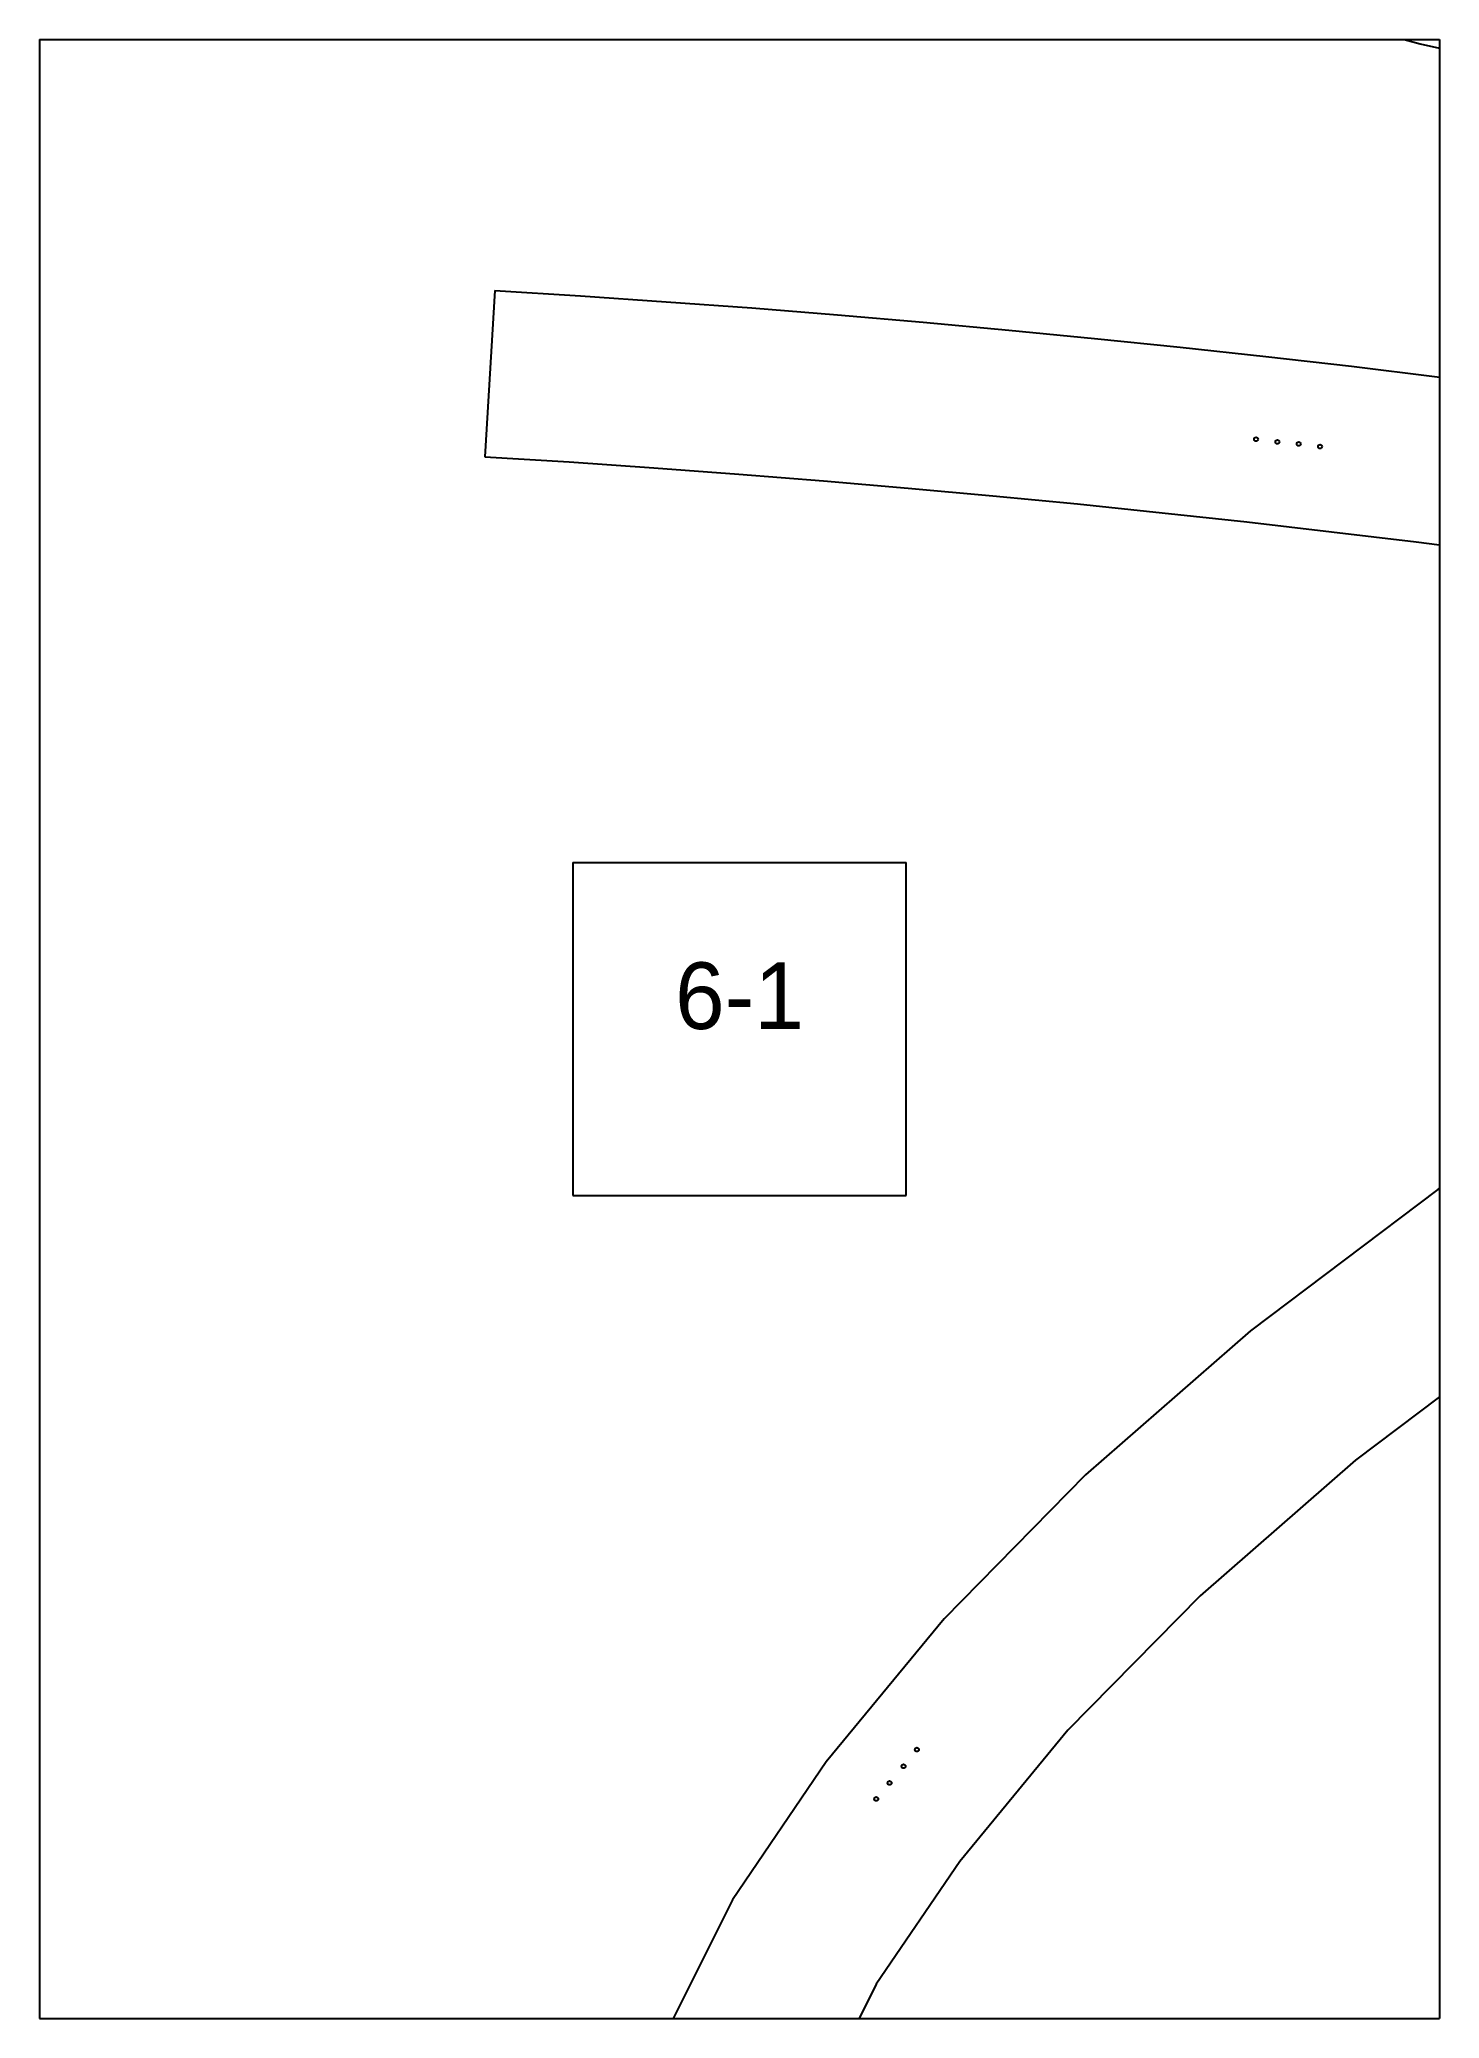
# Paper-space layout 'Plan 6-1' of a CAD drawing. Header units: metres, sheet in millimetres. Extents: x 0 to 210, y 0 to 297.
# The model-space entities are those that its viewports show. They can reach past a viewport. Long polylines and large blocks are cut down to what shows.
import ezdxf
from ezdxf.enums import TextEntityAlignment as Align

# ---------------------------------------------------------------- set-up
doc = ezdxf.new("R2010")
doc.units = ezdxf.units.M
for name, color, linetype in [('default', 7, 'Continuous'), ('mcircles', 7, 'Continuous'), ('TEXTLAYER', 7, 'Continuous'), ('VIEWPORTS', 7, 'Continuous')]:
    doc.layers.add(name, color=color, linetype=linetype)

msp = doc.modelspace()

# ---------------------------------------------------------------- linework, layer by layer
at = {"color": 9}
for p, q in [((0, -1188), (0, -1485)), ((210, -1188), (210, -1485)), ((210, -1188), (210, -1485)), ((0, -1485), (210, -1485)), ((0, -1485), (210, -1485)), ((0, -1485), (0, -1782)), ((210, -1485), (420, -1485)), ((210, -1485), (210, -1782)), ((210, -1485), (420, -1485)), ((210, -1485), (210, -1782)), ((80, -1608.5), (130, -1608.5)), ((80, -1608.5), (80, -1658.5)), ((130, -1658.5), (130, -1608.5)), ((80, -1658.5), (130, -1658.5)), ((0, -1782), (210, -1782)), ((0, -1782), (210, -1782)), ((0, -1782), (0, -2079)), ((210, -1782), (420, -1782)), ((210, -1782), (210, -2079)), ((210, -1782), (420, -1782)), ((210, -1782), (210, -2079))]:
    msp.add_line(p, q, dxfattribs=at)
at = {"layer": 'default', "color": 7, "linetype": 'Continuous'}
for p, q in [((194.57, -1482.23), (207.09, -1485.65)), ((207.09, -1485.65), (219.19, -1488.36)), ((68.32, -1522.66), (66.77, -1547.61)), ((68.32, -1522.66), (81.17, -1523.46)), ((81.17, -1523.46), (94.02, -1524.34)), ((94.02, -1524.34), (106.86, -1525.28)), ((106.86, -1525.28), (119.71, -1526.31)), ((119.71, -1526.31), (132.56, -1527.41)), ((132.56, -1527.41), (145.41, -1528.59)), ((145.41, -1528.59), (158.26, -1529.84)), ((158.26, -1529.84), (171.11, -1531.16)), ((171.11, -1531.16), (183.95, -1532.57)), ((183.95, -1532.57), (196.8, -1534.04)), ((196.8, -1534.04), (209.65, -1535.6)), ((209.65, -1535.6), (222.5, -1537.23)), ((66.77, -1547.61), (79.47, -1548.4)), ((79.47, -1548.4), (92.17, -1549.27)), ((92.17, -1549.27), (104.88, -1550.21)), ((104.88, -1550.21), (117.58, -1551.22)), ((117.58, -1551.22), (130.28, -1552.31)), ((130.28, -1552.31), (142.99, -1553.47)), ((142.99, -1553.47), (155.69, -1554.7)), ((155.69, -1554.7), (168.39, -1556.02)), ((168.39, -1556.02), (181.1, -1557.4)), ((181.1, -1557.4), (193.8, -1558.86)), ((193.8, -1558.86), (206.5, -1560.4)), ((206.5, -1560.4), (219.21, -1562.01)), ((230.15, -1644.32), (209.75, -1657.59)), ((209.75, -1657.59), (181.64, -1678.79)), ((181.64, -1678.79), (156.93, -1700.39)), ((224.1, -1678.06), (197.4, -1698.2)), ((197.4, -1698.2), (174.09, -1718.57)), ((156.93, -1700.39), (135.7, -1722.02)), ((174.09, -1718.57), (154.28, -1738.74)), ((135.7, -1722.02), (118.02, -1743.47)), ((154.28, -1738.74), (138.03, -1758.46)), ((118.02, -1743.47), (103.95, -1764.2)), ((138.03, -1758.46), (125.52, -1776.86)), ((103.95, -1764.2), (93.66, -1784.73)), ((125.52, -1776.86), (116.74, -1794.36))]:
    msp.add_line(p, q, dxfattribs=at)
at = {"layer": 'mcircles', "color": 7, "linetype": 'Continuous'}
for centre in [(182.49, -1544.98), (185.69, -1545.38), (188.89, -1545.68), (192.09, -1546.08), (131.61, -1741.66), (127.51, -1746.66), (129.61, -1744.16), (125.51, -1749.06)]:
    msp.add_circle(centre, 0.3, dxfattribs=at)

# ---------------------------------------------------------------- texts
at = {"layer": 'TEXTLAYER', "color": 1}
msp.add_text('6-1', height=10, dxfattribs=at).set_placement((105, -1633.5), align=Align.CENTER)

psp = doc.layouts.new('Plan 6-1')

# ---------------------------------------------------------------- viewports
at = {"layer": 'VIEWPORTS'}
psp.add_viewport(center=(105, 148.5), size=(210, 297), view_center_point=(105, -1633.5), view_height=297, dxfattribs=at)

doc.saveas('drawing.dxf')
